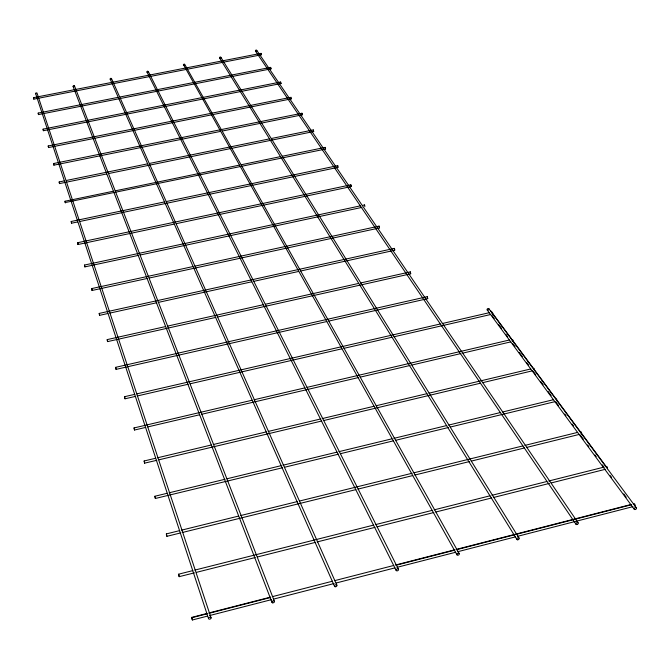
<?xml version="1.0" encoding="UTF-8"?>
<svg xmlns="http://www.w3.org/2000/svg" width="670" height="670" viewBox="0 0 670 670"><rect width="100%" height="100%" fill="white"/><g stroke="black" fill="none" stroke-linecap="round" stroke-linejoin="round"><path stroke-width="1" d="M48.215 145.959L48.55 147.559L291.358 98.842L291.341 97.979L291.073 97.292L48.215 145.959L48.541 147.551M155.331 458.314L144.142 460.977L144.603 463.137L156.864 460.298M144.653 463.213L144.159 460.968M222.549 130.985L302.262 114.821L302.254 113.95L301.927 113.238L53.567 163.539L53.667 164.2L53.91 165.172L220.505 131.404M491.989 312.522C492.609 310.805 493.162 315.779 492.115 313.284M106.664 173.949L59.513 183.588L59.169 181.939L64.295 180.892M59.529 183.605L59.186 181.955M167.09 493.296L154.887 496.252L155.356 498.48L282.556 467.735M155.415 498.572L154.904 496.252M325.168 147.651L325.595 149.025L65.283 202.533L65.049 201.218L113.197 191.252M533.756 369.505L533.839 368.224L534.292 370.368M65.409 202.935L65.258 202.038M556.393 399.663L556.619 398.935L557.08 401.137M179.56 530.648L166.353 533.906L166.57 535.213L166.905 536.318L180.113 533.052M166.905 536.318L166.378 533.915M164.133 201.997L71.204 221.485L71.581 223.202L77.703 221.921M71.581 223.202L71.204 221.452M194.417 572.858L179.166 576.669L178.622 574.182L192.818 570.606M179.2 576.694L178.647 574.207M350.846 184.82L351.214 186.553L350.846 184.82L77.678 242.699L78.038 244.466L77.829 243.612M78.055 244.5L174.225 224.098M260.973 53.399L261.308 54.806L260.998 53.349L33.5 97.653L33.6 98.289L33.818 99.152L261.308 54.806M138.037 255.471L84.872 266.886L84.537 265.513L84.487 265.052L360.51 205.824M84.872 266.886L84.504 265.077M206.955 613.46L191.771 617.363L191.989 618.72L192.374 619.985L207.566 616.082M192.374 619.985L191.771 617.363M301.927 113.238L302.262 114.821M313.284 129.955L313.669 131.538L313.326 129.913L271.308 138.514M512.207 339.581L512.81 339.866L512.919 341.365M91.798 289.515L91.656 288.586L192.91 266.576M147.283 278.452L92.05 290.47L91.907 289.541M111.538 79.16L110.927 78.239L110.098 78.901L334.523 586.3M148.288 72.017L147.702 71.095L146.872 71.757L396.163 570.421M337.915 167.132L337.739 165.641L166.177 201.57M107.795 313.535L99.621 315.335L99.202 313.426L394.287 248.386L394.731 249.315L394.68 250.262L300.755 270.981M149.326 278.008L379.446 227.942L379.488 226.996L379.061 226.108L194.953 266.132M394.287 248.386L394.169 248.872M215.799 317.404L107.619 341.599L107.451 341.064L107.192 339.606L165.373 326.608M107.619 341.599L107.217 339.656M427.276 296.659L427.686 298.636L427.276 296.659L115.634 367.328L115.835 368.55L116.069 369.371L326.868 321.525M270.63 67.385L270.906 68.868L270.63 67.385L194.836 82.276M184.644 65.091L184.351 64.044L183.396 64.487L456.932 554.768M220.798 58.064C221.669 56.632 218.822 56.799 219.651 58.139L516.972 539.534M280.596 82.016L280.914 83.541L280.596 82.016L43.098 129.151L43.198 129.804L43.416 130.709L280.914 83.541M116.069 369.371L115.667 367.378M337.739 165.641L337.73 166.554M338.099 167.341L79.747 221.494M256.526 51.23C257.808 49.882 254.709 49.622 255.521 51.171L576.049 524.317M135.206 396.447L125.03 398.792L124.72 397.653L124.578 396.69L134.762 394.345M351.214 186.553L176.269 223.663M125.03 398.792L124.578 396.69M364.84 206.628L364.597 204.945L364.505 205.422M379.061 226.108L379.505 227.901M217.842 316.944L410.735 273.796L410.333 271.869L410.208 272.347M145.717 427.401L134.528 430.023L134.059 427.937L252.046 400.241M134.528 430.023L134.067 427.845M184.342 65.333L183.387 65.023M256.359 51.33L255.521 51.171M208.981 612.941L270.739 597.071M272.765 596.551L332.496 581.208M334.523 580.681L393.24 565.597M395.267 565.078L454.997 549.727M457.024 549.207L631.157 504.46M191.922 617.715L207.072 613.821M209.082 613.301L270.194 597.598M396.774 565.07L454.235 550.296M456.253 549.777L513.882 534.97M515.883 534.459L573.713 519.593M574.709 519.334L631.726 504.686M209.593 615.562L271.375 599.667M273.394 599.148L334.163 583.511M336.189 582.992L394.923 567.875M396.95 567.356L455.692 552.247M457.719 551.72L515.439 536.871M517.466 536.352L632.924 506.646M194.844 570.095L373.332 525.171M375.368 524.66L432.158 510.364M434.185 509.853L489.963 495.808M491.989 495.306L546.754 481.521M548.78 481.01L603.544 467.225M196.444 572.347L255.287 557.524M257.314 557.013L315.135 542.44M317.17 541.93L374.991 527.357M377.017 526.846L433.833 512.525M435.86 512.014L491.654 497.952M493.69 497.442L549.484 483.38M551.51 482.869L605.278 469.318M181.587 530.146L238.47 516.101M240.497 515.599L297.38 501.562M299.406 501.06L412.151 473.238M414.177 472.735L522.86 445.91M524.886 445.408L577.707 432.368M182.148 532.549L355.887 489.619M357.914 489.117L412.779 475.558M414.814 475.055L469.678 461.504M471.714 461.002L524.543 447.945M526.578 447.443L579.408 434.386M284.591 467.241L338.501 454.168M340.536 453.674L393.424 440.843M395.459 440.349L448.347 427.527M450.382 427.033L555.145 401.623M169.125 492.802L225.045 479.251M227.08 478.757L280.973 465.7M283 465.215L336.893 452.158M338.928 451.664L391.799 438.85M393.834 438.364L446.706 425.55M448.741 425.056L500.599 412.494M502.634 412L553.47 399.689M157.366 457.828L211.285 444.997M213.311 444.512L266.216 431.916M268.243 431.438L320.126 419.085M322.161 418.599L374.044 406.255M376.079 405.769L426.941 393.667M428.976 393.181L530.699 368.969M158.899 459.821L321.709 421.02M323.744 420.534L480.449 383.198M482.484 382.712L532.349 370.828M254.081 399.764L304.925 387.863M306.96 387.386L509.342 340.025M147.752 426.924L199.618 414.772M201.645 414.295L358.257 377.604M360.293 377.126L410.124 365.452M412.159 364.974L460.968 353.542M463.004 353.065L510.8 341.868M136.797 393.876L440.24 323.995M442.275 323.526L489.117 312.739M137.241 395.978L188.153 384.245M190.188 383.776L341.901 348.802M343.936 348.333L391.791 337.295M393.826 336.826L490.557 314.531M328.911 321.056L427.686 298.636M167.416 326.148L263.36 304.708M265.395 304.255L358.283 283.502M360.318 283.041L410.333 271.869M109.83 313.091L156.797 302.731M158.84 302.279L251.744 281.785M253.788 281.341L298.711 271.434M362.554 205.389L364.597 204.945M140.08 255.035L361.909 207.39M115.24 190.833L239.198 165.172M241.242 164.753L280.177 156.688M282.221 156.269L325.252 147.358M66.347 180.473L147.308 163.899M149.351 163.48L269.256 138.933M108.716 173.53L313.669 131.538M270.906 68.868L38.517 114.595L38.299 113.707L38.198 113.071L118.046 97.368M120.098 96.966L192.784 82.678M147.702 72.477L146.923 72.109M110.952 79.63L110.156 79.253M291.316 98.833L291.09 98.348M220.128 58.374L219.651 58.139M325.545 149.008L325.293 148.472M394.68 250.262L394.295 249.583M410.668 273.762L410.409 273.31M581.208 433.817C582.548 433.708 580.27 430.056 580.656 432.627M53.567 163.539L53.901 165.155M65.049 201.218L65.191 202.114M490.515 310.537L511.587 338.97M512.198 339.791L533.621 368.701M534.509 369.89L556.385 399.404M557.323 400.668L606.417 466.915M488.891 308.744L636.366 507.827M491.772 315.227L494.217 318.535M498.497 324.33L501.554 328.467M505.833 334.263L507.667 336.742M512.55 343.367L514.995 346.675M519.275 352.462L522.332 356.599M526.612 362.395L528.446 364.874M533.345 371.507L535.799 374.832M540.707 381.481L543.169 384.806M548.077 391.456L551.15 395.61M556.083 402.285L558.562 405.643M564.76 414.035L565.999 415.71M572.197 424.102L573.436 425.785M580.237 434.989L583.31 439.143M587.607 444.955L588.83 446.622M594.968 454.93L596.2 456.588M602.338 464.896L604.181 467.392M610.303 475.683L611.526 477.333M623.77 493.907L626.216 497.224M487.224 309.992L634.322 509.3M35.812 93.884L35.904 92.887L36.976 92.937L211.058 617.849A1.323 0.963 -21 0 1 209.266 619.181A1.323 0.963 -21 0 1 209.015 617.506A1.323 0.963 -21 0 1 211.058 617.849M256.685 50.242L578.101 522.826M274.382 601.283L74.462 85.827L73.466 85.517L73.08 86.463L272.003 602.405M73.08 86.463L74.077 86.773L74.462 85.827M77.678 242.699L77.913 243.587M220.815 57.218L519.024 538.044M91.656 288.586L92.05 290.47M184.744 64.395L459.243 553.671A1.281 0.913 -28.8 0 1 457.811 555.229A1.281 0.913 -28.8 0 1 457.208 553.755A1.281 0.913 -28.8 0 1 459.243 553.671M99.21 313.401L99.621 315.335M148.288 71.481L398.491 569.316A1.29 0.93 -26.9 0 1 397.067 570.882A1.29 0.93 -26.9 0 1 396.414 569.416A1.29 0.93 -26.9 0 1 398.491 569.316M111.53 78.624L336.876 585.186M33.508 97.661L33.818 99.101M38.207 113.071L38.374 113.758M38.508 114.587L38.341 113.908M43.106 129.159L43.424 130.717M35.644 93.557L208.504 618.51M512.324 340.569L512.215 340.033M633.996 504.133A1.281 0.452 72.9 0 1 634.507 503.823A1.281 0.452 72.9 0 1 635.118 505.297A1.281 0.452 72.9 0 1 634.825 506.118M606.442 466.689A1.231 0.427 73.6 0 1 607.179 467.04A1.231 0.427 73.6 0 1 607.397 468.724M488.078 310.235A1.038 0.812 -34.8 0 1 487.115 309.364A1.038 0.812 -34.8 0 1 488.531 308.51A1.038 0.812 -34.8 0 1 488.757 309.825M576.761 524.577A1.265 0.888 -32 0 0 578.21 523.027A1.265 0.888 -32 0 0 576.259 523.103A1.265 0.888 -32 0 0 576.761 524.577M517.701 539.802A1.273 0.905 -30.4 0 0 519.141 538.245A1.273 0.905 -30.4 0 0 517.148 538.328A1.273 0.905 -30.4 0 0 517.701 539.802M335.159 586.736A1.298 0.938 -25 0 0 336.943 585.421A1.298 0.938 -25 0 0 335 585.069A1.298 0.938 -25 0 0 335.159 586.736M272.665 602.841A1.315 0.955 -23 0 0 274.449 601.518A1.315 0.955 -23 0 0 272.464 601.174A1.315 0.955 -23 0 0 272.665 602.841M635.009 509.569A1.265 0.871 -33.5 0 0 636.475 508.028A1.265 0.871 -33.5 0 0 634.549 508.094A1.265 0.871 -33.5 0 0 635.009 509.569"/></g></svg>
